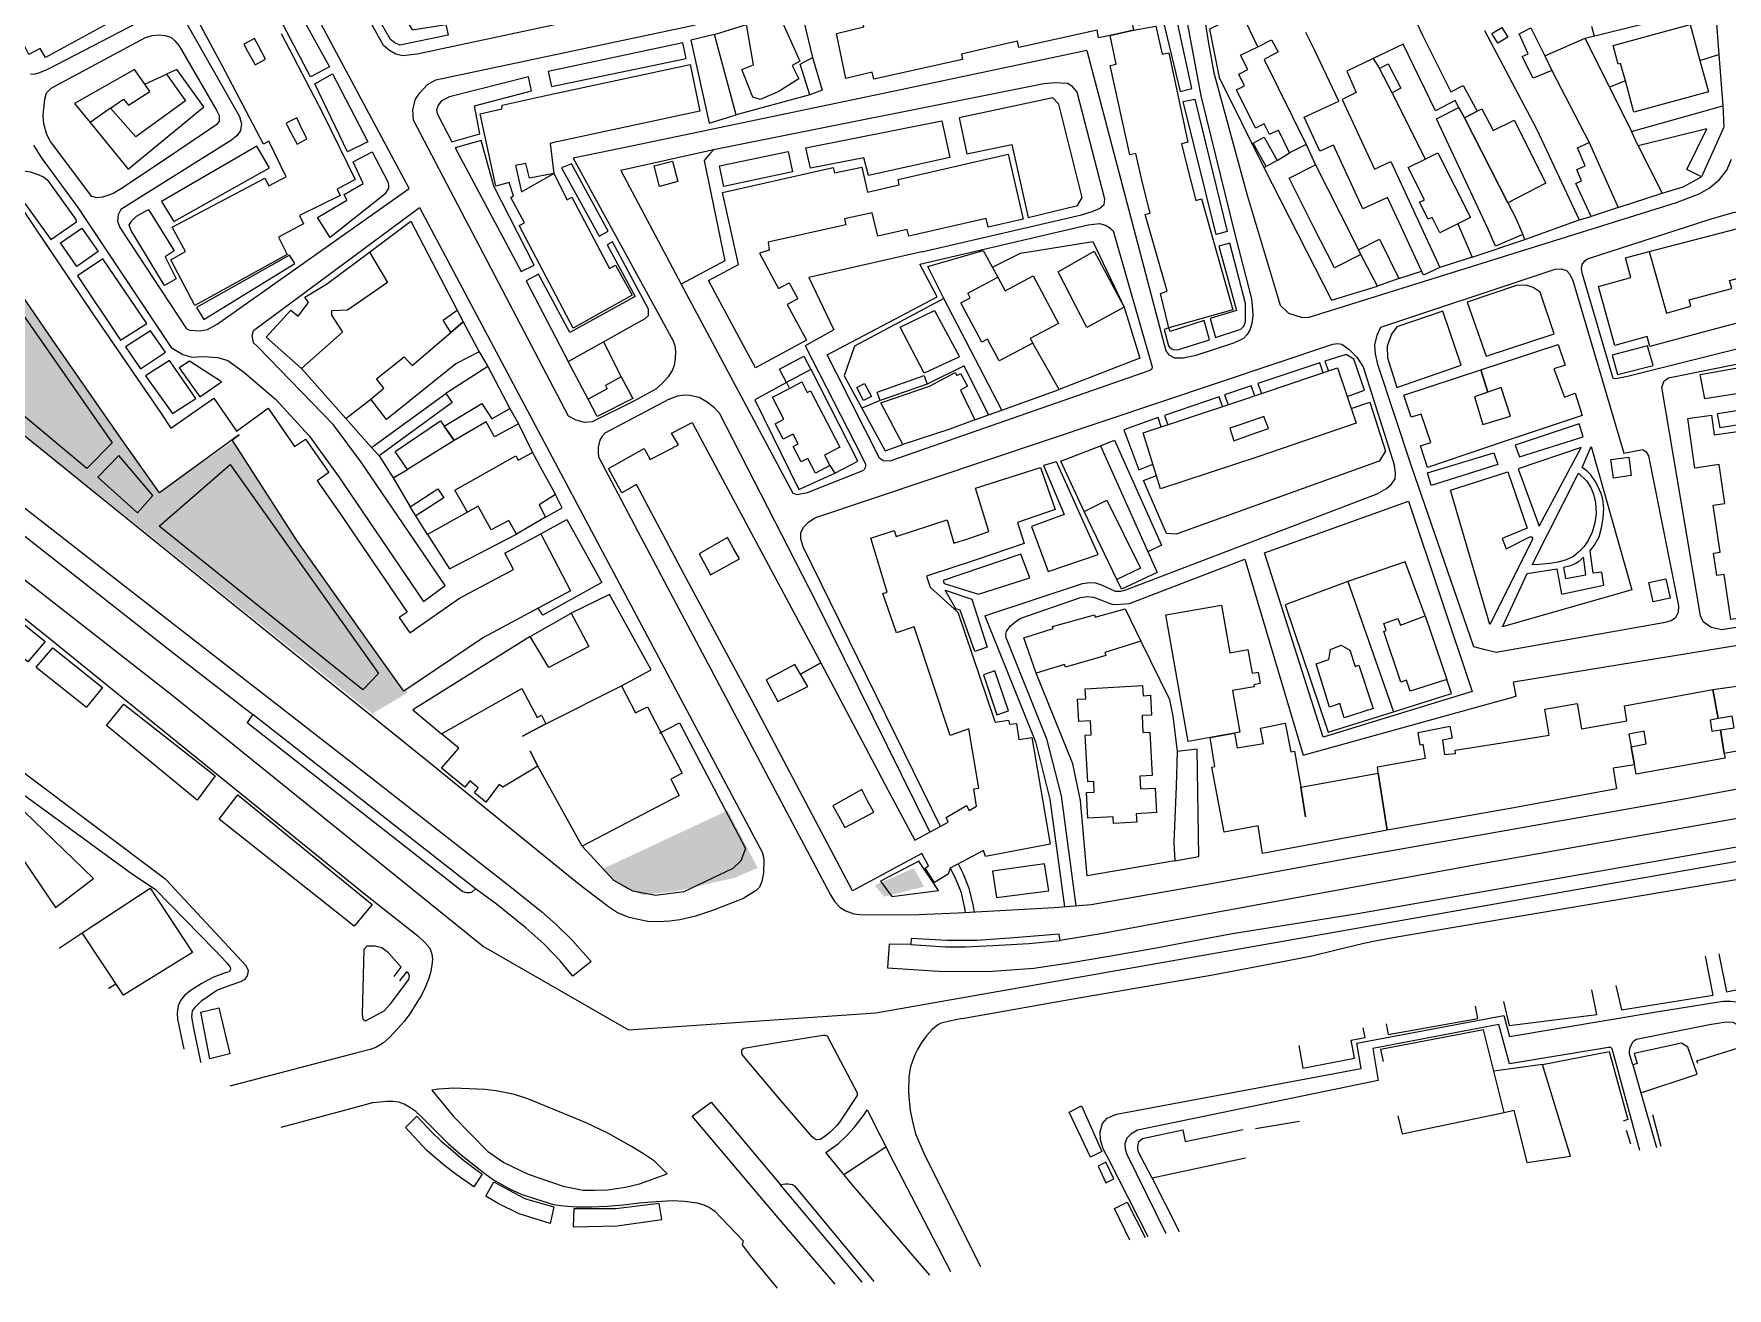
# Model space of a CAD drawing. Header units: metres. Extents: x -1319 to 2200, y -1209 to 1268.
# Drawn here: x -640.7 to -229.9, y -1209.4 to -905.1 of the extents above; entities that cross this region are included whole.
import ezdxf

# ---------------------------------------------------------------- set-up
doc = ezdxf.new("R2010")
doc.units = ezdxf.units.M
for name, color, linetype, lineweight, true_color in [('CLADIRI_CONTUR', 7, 'Continuous', 25, 0x4b5962), ('LIMITA_STUDIU', 7, 'Continuous', 25, 0x354c40), ('PARCELE_CONTUR', 7, 'Continuous', 13, 0xb58c63), ('PAVAJ', 7, 'Continuous', 25, 0xd1d6d2), ('STRAZI', 7, 'Continuous', 25, 0xc4cccb), ('VERDE_PLIN', 7, 'Continuous', 25, 0x286847)]:
    doc.layers.add(name, color=color, linetype=linetype, lineweight=lineweight, true_color=true_color)

msp = doc.modelspace()

# ---------------------------------------------------------------- hatches: boundary and pattern name
at = {"layer": 'VERDE_PLIN'}
h = msp.add_hatch(color=256, dxfattribs=at)
h.dxf.hatch_style = 1
h.paths.add_polyline_path([(-779.58, -868.9), (-773.22, -877.67), (-785.57, -888.39), (-558.56, -1070.05), (-549.98, -1064.99), (-550.45, -1064.3), (-550.92, -1064.61), (-559.8, -1052.11), (-576.76, -1028.31), (-592.36, -1003.94), (-605.18, -1012.85), (-610.18, -1016.5), (-619.44, -1003.46), (-636.17, -979.37), (-651.96, -956.35), (-669.48, -968.41), (-674.33, -961.39), (-678.71, -955.22), (-695.51, -931.2), (-711.5, -908.04), (-728.28, -920.05), (-728.94, -919.11), (-729.43, -919.47), (-738.29, -906.7), (-754.93, -883.02), (-768.5, -863.09), (-772.2, -857.85), (-787.06, -868.26), (-783.98, -872.15), (-779.58, -868.9)])
h = msp.add_hatch(color=256, dxfattribs=at)
h.dxf.hatch_style = 1
h.paths.add_polyline_path([(-484.88, -1113.1), (-470.81, -1109.9), (-465.08, -1107.49), (-472.34, -1093.56), (-502.46, -1107.59), (-500.07, -1110.55), (-497.25, -1112.41), (-492.98, -1114.06), (-484.88, -1113.1)])
h = msp.add_hatch(color=256, dxfattribs=at)
h.dxf.hatch_style = 1
h.paths.add_polyline_path([(-427.23, -1107.51), (-436.72, -1111.72), (-434.4, -1114.46), (-424.72, -1112.02), (-427.23, -1107.51)])

# ---------------------------------------------------------------- linework, layer by layer
at = {"layer": 'CLADIRI_CONTUR'}
for points in [[(-637.87, -910.91), (-639.14, -908.67), (-641.95, -910.13), (-647.21, -899.65), (-641.19, -896.47), (-643.43, -892.07), (-620.73, -880.08), (-619.23, -882.64), (-614.9, -890.73), (-618.5, -892.85), (-615.64, -898.74), (-637.87, -910.91)], [(-436.93, -916.14), (-437.3, -914.45), (-443.73, -915.97), (-445.99, -905.05), (-439.35, -903.47), (-439.69, -902.02), (-418.7, -897.51), (-418.26, -899.16), (-411.51, -897.49), (-404.33, -895.91), (-404.67, -894.39), (-377.35, -888.26), (-373.91, -904.29), (-379.54, -905.52), (-382.4, -906.15), (-382.72, -904.28), (-401.75, -908.47), (-402.05, -906.96), (-408.73, -908.46), (-408.73, -908.46), (-415.63, -910.07), (-415.4, -911.39), (-436.93, -916.14)], [(-466.27, -920.53), (-468.93, -913.83), (-466.07, -912.68), (-467.83, -902.91), (-459.77, -900.76), (-454.85, -911.81), (-456.7, -912.82), (-455.12, -916.05), (-460.14, -919.22), (-464.52, -921.11), (-466.27, -920.53)], [(-367.36, -968.11), (-365.71, -967.6), (-371.11, -948.96), (-369.88, -948.64), (-371.82, -940.93), (-373.37, -934.19), (-374.82, -934.5), (-379.59, -912.8), (-378.14, -912.48), (-379.54, -905.52), (-373.91, -904.29), (-368.47, -903.25), (-366.97, -910.11), (-365.32, -909.79), (-360.77, -931.4), (-362.25, -931.8), (-360.77, -938.07), (-358.79, -945.58), (-357.39, -945.17), (-349.84, -972.09), (-365.34, -976.47), (-367.36, -968.11)], [(-283.1, -905.97), (-285.53, -907.44), (-286.97, -905.08), (-284.53, -903.6), (-283.1, -905.97)], [(-278.16, -909.96), (-280.34, -905.17), (-277.55, -903.7), (-274.1, -910.47), (-272.39, -914.03), (-276.96, -915.93), (-279.59, -910.67), (-278.16, -909.96)], [(-236.51, -911.61), (-234.43, -919.23), (-252.51, -924.17), (-254.59, -916.54), (-255.75, -912.3), (-256.37, -912.5), (-257.54, -907.95), (-238.9, -902.86), (-236.51, -911.61)], [(-586.2, -908.09), (-587.16, -906.25), (-589.72, -907.67), (-588.84, -909.37), (-587.04, -912.7), (-584.53, -911.27), (-586.2, -908.09)], [(-347.93, -910.34), (-343.78, -908.29), (-340.42, -906.56), (-338.78, -909.48), (-342.24, -911.36), (-332.05, -931.99), (-336.06, -933.97), (-338.74, -928.54), (-340.89, -929.6), (-342.19, -926.97), (-344.33, -928.02), (-348.92, -918.74), (-346.95, -917.77), (-348.37, -914.89), (-346.21, -913.82), (-347.93, -910.34)], [(-452.42, -919.94), (-454.75, -912.5), (-451.82, -910.88), (-449.47, -918.78), (-452.42, -919.94)], [(-617.7, -922.44), (-612.57, -919.1), (-613.78, -917.32), (-608.51, -914.89), (-603.87, -921.41), (-615.93, -930.13), (-622.08, -923.21), (-618.92, -920.99), (-617.7, -922.44)], [(-495.55, -968.54), (-509.87, -976.55), (-522.98, -951.62), (-521.7, -950.98), (-524.95, -944.83), (-524.31, -944.42), (-525.42, -941.18), (-528.59, -942.06), (-532.39, -924.57), (-527.17, -923.32), (-527.07, -922.41), (-516.86, -920.16), (-481.46, -912.55), (-479.14, -923.87), (-514.54, -931.54), (-515.41, -931.78), (-514.57, -938.99), (-511.35, -945.42), (-510.19, -944.78), (-501.08, -962.03), (-499.56, -961.29), (-495.55, -968.54)], [(-309.05, -918.32), (-311.18, -919.43), (-314.25, -913.52), (-312.12, -912.41), (-309.05, -918.32)], [(-294.97, -923.04), (-293.63, -925.53), (-283.09, -946.11), (-281.31, -949.51), (-279.46, -953.85), (-286.09, -956.68), (-287.95, -952.34), (-300.42, -925.77), (-294.97, -923.04)], [(-273.92, -941.39), (-283.09, -946.11), (-293.63, -925.53), (-290.56, -923.93), (-289.4, -923.31), (-286.65, -928.63), (-281.56, -926.06), (-273.92, -941.39)], [(-239.67, -938.06), (-234.81, -928.21), (-251.47, -932.33), (-253.1, -928.85), (-230.93, -922.63), (-230.73, -927.76), (-236.15, -939.84), (-239.67, -938.06)], [(-576.85, -931.87), (-574.49, -930.64), (-576.08, -927.29), (-576.93, -925.54), (-579.5, -926.83), (-578.64, -928.52), (-576.85, -931.87)], [(-342.2, -930.19), (-339.08, -935.9), (-341.73, -937.35), (-344.85, -931.64), (-342.2, -930.19)], [(-266.58, -941.46), (-265.21, -940.81), (-266.38, -938.02), (-264.32, -937.16), (-266.22, -932.76), (-263.35, -931.51), (-256.31, -947.24), (-262.9, -949.42), (-266.58, -941.46)], [(-520.42, -940.13), (-521.38, -936.56), (-523.84, -937.12), (-522.39, -943.44), (-522.39, -943.44), (-514.57, -938.99), (-520.42, -940.13)], [(-484.46, -940.96), (-488.88, -942.14), (-490.21, -937.18), (-485.79, -936), (-484.46, -940.96)], [(-430.73, -941.75), (-431.02, -940.49), (-404.31, -934.35), (-400.69, -950.08), (-409.16, -952.03), (-409.64, -949.95), (-428.4, -954.26), (-428.79, -952.58), (-435.98, -954.23), (-437.28, -948.54), (-444.04, -950), (-443.72, -951.49), (-462.56, -955.66), (-462.32, -957.6), (-464.67, -958.35), (-460.06, -966.91), (-457.45, -965.51), (-455.34, -969.43), (-457.9, -970.81), (-453.23, -979.48), (-465.62, -986.15), (-477, -964.98), (-469.76, -961.1), (-473.61, -943.65), (-446.79, -937.58), (-446.47, -938.87), (-439.83, -937.5), (-438.44, -943.53), (-430.73, -941.75)], [(-303.31, -945.39), (-307.25, -937.57), (-303.19, -935.53), (-300.1, -933.97), (-292.18, -949.7), (-295.26, -951.26), (-299.57, -953.43), (-301.48, -949.66), (-302.43, -950.14), (-304.52, -946), (-303.31, -945.39)], [(-330.23, -951.94), (-336.17, -940.13), (-329.73, -936.88), (-323.78, -948.69), (-319.35, -957.53), (-318.75, -958.69), (-325.19, -961.94), (-330.23, -951.94)], [(-314.24, -954.94), (-309.54, -964.53), (-314.7, -966.33), (-318.75, -958.69), (-319.35, -957.53), (-314.24, -954.94)], [(-574.08, -970.34), (-574.92, -969.03), (-569.73, -965.83), (-559.3, -958.13), (-554.87, -965.46), (-564.61, -972.2), (-568.5, -972.3), (-568.52, -973.37), (-565.79, -977.52), (-575.76, -986.34), (-584.35, -978.76), (-578.35, -972.16), (-576.57, -973.64), (-574.08, -970.34)], [(-383.45, -957.89), (-376.19, -971.45), (-385.22, -976.37), (-392.23, -962.86), (-383.45, -957.89)], [(-224.18, -963.58), (-221.5, -973.72), (-236.94, -977.8), (-248.61, -980.96), (-249.27, -978.55), (-257.17, -980.74), (-261.13, -966.42), (-253.24, -964.23), (-254.54, -959.51), (-248.79, -957.92), (-244.64, -972.91), (-238.68, -971.23), (-239.09, -969.66), (-228.77, -966.93), (-229.29, -964.94), (-224.18, -963.58)], [(-398.22, -963.88), (-392.11, -975.37), (-398.95, -979.01), (-398.36, -980.14), (-406.5, -984.46), (-409.3, -979.2), (-410.68, -979.93), (-415.77, -970.36), (-413.52, -969.17), (-414.13, -968.03), (-406.86, -964.16), (-405.06, -967.52), (-398.22, -963.88)], [(-536.51, -975.01), (-539.53, -977.63), (-541.42, -974.64), (-538.01, -972.19), (-536.51, -975.01)], [(-424.68, -987.47), (-430.49, -976.29), (-422.22, -972.22), (-416.15, -983.53), (-424.68, -987.47)], [(-532.68, -982.31), (-538.33, -985.21), (-555.15, -998.72), (-558.91, -993.75), (-555.75, -991.12), (-557.54, -988.82), (-550.85, -983.46), (-548.88, -985.6), (-539.53, -977.63), (-536.51, -975.01), (-532.68, -982.31)], [(-501.62, -991.29), (-506.23, -993.77), (-511.11, -984.61), (-502.49, -979.89), (-498.18, -988.38), (-502.05, -990.47), (-501.62, -991.29)], [(-308.3, -992.83), (-289.67, -986.67), (-270.88, -980.5), (-269.16, -985.48), (-271.92, -986.42), (-269.39, -993.26), (-266.76, -992.32), (-265.08, -997.71), (-283.78, -1003.99), (-302.61, -1010.32), (-304.26, -1005.06), (-301.82, -1004.24), (-304.11, -997.38), (-306.56, -998.16), (-308.3, -992.83)], [(-452.17, -986.53), (-458.12, -989.7), (-459.83, -986.49), (-453.88, -983.32), (-452.17, -986.53)], [(-458.72, -998.63), (-461.5, -993.31), (-457.36, -991.14), (-454.39, -989.59), (-453.06, -992.15), (-452.31, -991.76), (-445.19, -1005.4), (-448.9, -1007.34), (-447.57, -1009.87), (-451.04, -1011.69), (-452.9, -1008.14), (-454.55, -1009), (-456.5, -1005.27), (-455.23, -1004.61), (-456.47, -1002.23), (-458.89, -1003.49), (-460.85, -999.74), (-458.72, -998.63)], [(-437.5, -993.1), (-439.4, -994.09), (-441.06, -990.94), (-439.16, -989.94), (-437.5, -993.1)], [(-436.13, -992.04), (-424.73, -988.03), (-424.01, -990.09), (-435.41, -994.09), (-436.13, -992.04)], [(-415.85, -987.53), (-414.15, -990.61), (-415.85, -991.61), (-412.37, -998.78), (-418.44, -1001.04), (-418.44, -1001.04), (-429.89, -1004.8), (-435.21, -994.64), (-423.41, -990.65), (-417.19, -987.29), (-416.78, -988), (-415.85, -987.53)], [(-324.42, -986.2), (-319.91, -999.61), (-343.74, -1007.74), (-367.37, -1015.53), (-371.59, -1001.95), (-348.34, -994.27), (-324.42, -986.2)], [(-287.99, -992.09), (-291.22, -993.2), (-289.13, -999.94), (-285.66, -998.86), (-282.43, -997.85), (-284.75, -990.96), (-287.99, -992.09), (-289.67, -986.67), (-287.99, -992.09)], [(-556.96, -1007.5), (-558.76, -1005.46), (-540.74, -992.42), (-539.2, -994.59), (-556.96, -1007.5)], [(-531.99, -994.81), (-529.62, -998.54), (-525.19, -996), (-523.1, -999.77), (-528.93, -1002.93), (-530.93, -999.26), (-538.73, -1003.79), (-541.12, -1000.34), (-531.99, -994.81)], [(-342.26, -998.01), (-346.42, -999.42), (-350.56, -1000.81), (-349.55, -1003.87), (-345.58, -1002.39), (-341.2, -1000.92), (-342.26, -998.01)], [(-230.47, -1019.1), (-231.85, -1009.63), (-237.71, -1010.48), (-239.46, -998.45), (-233.71, -997.62), (-233.01, -1002.4), (-221.81, -1000.78), (-219.39, -1017.49), (-221.57, -1017.81), (-217.55, -1045.55), (-229.02, -1047.21), (-230.6, -1036.29), (-232.39, -1036.55), (-233.18, -1031.12), (-231.6, -1030.89), (-233.25, -1019.5), (-230.47, -1019.1)], [(-553.02, -1006.45), (-542.03, -999.06), (-541.12, -1000.34), (-538.73, -1003.79), (-550.07, -1010.8), (-553.02, -1006.45)], [(-413.85, -1073.76), (-418.4, -1075.33), (-427.14, -1048.98), (-427.14, -1048.98), (-427.14, -1048.98), (-431.45, -1050.43), (-434.69, -1040.93), (-433.64, -1040.59), (-437.68, -1027.45), (-431.99, -1025.6), (-431.52, -1027.05), (-419.12, -1023.04), (-417.47, -1028.67), (-413.87, -1027.59), (-409.01, -1025.9), (-412.21, -1015.33), (-396.48, -1010.31), (-392.94, -1020.55), (-402.04, -1023.71), (-400.42, -1028.8), (-412.05, -1032.78), (-424.11, -1036.72), (-423.26, -1039.35), (-416.54, -1045.44), (-407.7, -1071.47), (-407.5, -1072.14), (-404.23, -1071.6), (-403.96, -1072.61), (-402.34, -1072.45), (-401.74, -1076.32), (-398.6, -1075.85), (-394.16, -1101.72), (-409.84, -1104.7), (-410.3, -1103.26), (-418.39, -1107.54), (-418.89, -1108.99), (-422.23, -1110.98), (-424.45, -1107.54), (-423.66, -1107), (-425.23, -1103.94), (-442.07, -1113.07), (-450.36, -1097.4), (-466.46, -1066.96), (-466.46, -1066.96), (-482.92, -1036.32), (-494.48, -1014.49), (-498.08, -1016.45), (-501.28, -1010.58), (-492.66, -1005.7), (-491.17, -1008.43), (-484.34, -1004.86), (-485.99, -1001.99), (-480.97, -999.43), (-466.08, -1027.23), (-449.75, -1057.75), (-433.55, -1088.54), (-426.95, -1100.75), (-418.84, -1096.37), (-419.4, -1095.28), (-414.45, -1092.37), (-413.77, -1093.54), (-412.02, -1092.52), (-412.63, -1088.27), (-411.42, -1088.11), (-413.85, -1073.76)], [(-517.44, -1010.88), (-514.13, -1016.93), (-518.11, -1019.41), (-516.53, -1022.36), (-523.6, -1026.48), (-525.48, -1023.21), (-529.74, -1025.47), (-532.94, -1019.74), (-535.46, -1021.16), (-538.53, -1015.8), (-523.77, -1007.48), (-523.23, -1008.59), (-519.76, -1006.74), (-517.44, -1010.88)], [(-253.15, -1012.3), (-257.47, -1012.89), (-258.08, -1008.41), (-253.76, -1007.82), (-253.15, -1012.3)], [(-541.26, -1017.72), (-548, -1022.03), (-549.4, -1019.85), (-542.66, -1015.53), (-541.26, -1017.72)], [(-372.23, -1034.76), (-377.95, -1037.49), (-385.87, -1021.02), (-380.41, -1018.29), (-372.23, -1034.76)], [(-476.54, -1036.36), (-469.49, -1032.52), (-470.93, -1029.96), (-472.39, -1027.34), (-479.28, -1031.25), (-478, -1033.61), (-476.54, -1036.36)], [(-248.86, -1038.27), (-244.74, -1037.34), (-243.69, -1042.02), (-247.81, -1042.95), (-248.86, -1038.27)], [(-506.09, -1053.78), (-515.73, -1058.85), (-520.29, -1051.37), (-510.32, -1045.68), (-506.09, -1053.78)], [(-393.54, -1048.89), (-383.38, -1046.06), (-383.23, -1046.64), (-375.97, -1044.65), (-372.13, -1052.48), (-380.85, -1055.24), (-380.65, -1055.95), (-390.45, -1058.78), (-390.63, -1058.16), (-397.5, -1060.2), (-400.56, -1051.66), (-393.37, -1049.43), (-393.54, -1048.89)], [(-360.64, -1076.77), (-366.09, -1046.1), (-352.6, -1043.7), (-350.54, -1055.28), (-346.14, -1054.49), (-345.11, -1060.27), (-343.66, -1060.02), (-343.17, -1062.77), (-344.7, -1063.04), (-344.61, -1063.52), (-349.9, -1064.47), (-348.1, -1074.53), (-349.38, -1074.78), (-355.31, -1075.82), (-360.64, -1076.77)], [(-313.21, -1048.22), (-309.76, -1046.96), (-309.15, -1048.62), (-303.17, -1046.32), (-297.88, -1061.8), (-306.77, -1064.63), (-307.71, -1061.94), (-309.06, -1062.44), (-313.21, -1050.15), (-312.6, -1049.9), (-313.21, -1048.22)], [(-320.12, -1058.59), (-319.24, -1058.28), (-315.81, -1068.78), (-322.78, -1071.07), (-323.89, -1067.63), (-326.39, -1068.48), (-329.6, -1057.95), (-326.54, -1056.94), (-326.12, -1054.49), (-323.52, -1053.43), (-321.4, -1054.65), (-320.12, -1058.59)], [(-454.74, -1060.49), (-456.05, -1058.12), (-463.06, -1061.86), (-461.75, -1064.29), (-460.23, -1067.11), (-452.95, -1063.48), (-454.74, -1060.49), (-449.75, -1057.75), (-454.74, -1060.49)], [(-491.83, -1068.39), (-483.42, -1084.46), (-486.17, -1085.93), (-484.1, -1089.95), (-507.71, -1102.22), (-518.44, -1082.77), (-520.26, -1079.17), (-518.44, -1082.77), (-526.93, -1087.91), (-527.81, -1087.27), (-531.01, -1091.53), (-533.77, -1089.24), (-532.94, -1088.07), (-534.9, -1086.37), (-536.11, -1087.85), (-541.8, -1083.26), (-537.62, -1078.46), (-541.82, -1074.99), (-522.35, -1063.94), (-518.61, -1070.98), (-517.57, -1070.44), (-516.45, -1072.53), (-498.16, -1063.27), (-494.74, -1069.82), (-491.83, -1068.39)], [(-378.74, -1096.68), (-378.83, -1095.09), (-385, -1095.43), (-385.34, -1089.2), (-383.42, -1089.09), (-383.55, -1086.54), (-385.01, -1086.62), (-385.63, -1075.3), (-384.17, -1075.22), (-384.36, -1071.83), (-387.19, -1071.98), (-387.49, -1066.57), (-385.5, -1066.46), (-385.63, -1064.01), (-371.75, -1063.25), (-371.61, -1065.7), (-369.78, -1065.6), (-369.51, -1070.39), (-371.85, -1070.51), (-371.62, -1074.64), (-369.97, -1074.55), (-369.39, -1085.08), (-372.38, -1085.25), (-372.21, -1088.3), (-368.67, -1088.1), (-368.35, -1094.06), (-373.25, -1094.33), (-373.14, -1096.37), (-378.74, -1096.68)], [(-228.7, -1070.65), (-232.06, -1071.27), (-233.34, -1064.16), (-226.4, -1063.2), (-226.5, -1062.29), (-214.38, -1060.39), (-212.49, -1070.86), (-213.97, -1071.08), (-213.1, -1076.47), (-230.59, -1079.7), (-231.52, -1074.02), (-228.2, -1073.48), (-228.7, -1070.65)], [(-230.41, -1080.84), (-251.98, -1084.75), (-252.41, -1082.46), (-253.21, -1078.13), (-252.41, -1082.46), (-257.57, -1083.26), (-256.74, -1088.32), (-281.61, -1092.91), (-281.61, -1092.91), (-312.4, -1098.3), (-314.53, -1084.52), (-314.75, -1082.96), (-303.04, -1080.88), (-303.66, -1077.55), (-304.37, -1077.71), (-304.89, -1074.65), (-297.17, -1073.06), (-296.6, -1076.03), (-298.98, -1076.48), (-298.46, -1079.97), (-295.79, -1079.73), (-295.84, -1078.88), (-284.54, -1077.11), (-273.07, -1075.28), (-274.15, -1068.96), (-266.3, -1067.56), (-265.24, -1073.72), (-254.22, -1071.79), (-254.81, -1068.14), (-233.34, -1064.16), (-232.06, -1071.27), (-234.05, -1071.66), (-233.61, -1074.34), (-231.52, -1074.02), (-230.59, -1079.7), (-230.41, -1080.84)], [(-522.11, -1075.52), (-522.11, -1075.52), (-516.45, -1072.53), (-522.11, -1075.52)], [(-349.38, -1074.78), (-348.73, -1078.33), (-342.39, -1077.29), (-343.1, -1073.55), (-337.13, -1072.4), (-335.75, -1079.31), (-334.88, -1079.14), (-333.36, -1087.92), (-332.15, -1095.11), (-332.15, -1095.11), (-333.36, -1087.92), (-314.53, -1084.52), (-312.4, -1098.3), (-342.59, -1103.96), (-343.64, -1097.29), (-351.89, -1098.82), (-354.88, -1083.01), (-354.18, -1082.91), (-355.31, -1075.82), (-349.38, -1074.78)], [(-249.51, -1077.34), (-250, -1074.34), (-253.71, -1075.06), (-253.21, -1078.13), (-249.51, -1077.34)], [(-438.43, -1091.2), (-439.85, -1088.47), (-446.82, -1092.38), (-445.47, -1094.81), (-443.92, -1097.7), (-436.95, -1093.93), (-438.43, -1091.2)]]:
    msp.add_lwpolyline(points, close=True, dxfattribs=at)
for points in [[(-580.71, -905.02), (-570.62, -924.46), (-570.62, -924.46), (-562.78, -940.51), (-567.11, -942.82), (-566.37, -944.36), (-576.28, -949.24), (-575.25, -951.24), (-581.38, -954.45), (-579.23, -958.66), (-601.66, -971.05), (-607.47, -959.98), (-603.94, -957.97), (-607.15, -952.07), (-584.68, -940.19), (-583.67, -942.01), (-580.74, -940.5), (-579.49, -939.86), (-583.66, -931.2), (-584.95, -931.89), (-594.99, -912.81), (-605.71, -892.94)], [(-307.19, -898.25), (-303.81, -905.47), (-303.81, -905.47), (-296.96, -919.19), (-296.96, -919.19), (-293.96, -917.7), (-290.56, -923.93), (-293.63, -925.53), (-294.97, -923.04), (-295.87, -921.35), (-300.64, -923.79), (-308.48, -907.67), (-315.78, -911.09), (-322.14, -914.17), (-319.87, -919.38), (-323.32, -921.11), (-315.48, -938.01), (-311.45, -936.14), (-305.47, -949.05), (-299.56, -961.79), (-303.6, -963.66), (-309.5, -950.92), (-312.33, -944.81), (-318.26, -947.56), (-325.42, -932.11), (-328.7, -933.63), (-332.53, -925.37), (-324.14, -921.5), (-330.1, -908.9), (-332.14, -904.84)], [(-643.41, -947.8), (-626.21, -973.28), (-626.21, -973.28), (-610.01, -996.96), (-610.01, -996.96), (-607.45, -1000.77), (-597.06, -993.54), (-591.5, -1001.51), (-583.87, -995.97), (-577.5, -1005.27), (-574.77, -1003.45), (-569.11, -1011.53), (-571.94, -1013.57), (-566.5, -1021.39), (-566.5, -1021.39), (-566.5, -1021.39), (-550.13, -1045.44), (-552.05, -1046.75), (-549.47, -1050.44), (-537.41, -1042.04), (-524.34, -1035.1), (-526.46, -1031.09), (-517.73, -1026.44), (-510.52, -1040.25), (-531.61, -1051.61), (-550.92, -1064.61), (-559.8, -1052.11), (-576.76, -1028.31), (-592.56, -1003.63), (-590.87, -1002.39), (-592.56, -1003.63), (-610.18, -1016.5), (-619.44, -1003.46), (-636.17, -979.37), (-652.47, -955.6)]]:
    msp.add_lwpolyline(points, dxfattribs=at)
at = {"layer": 'LIMITA_STUDIU'}
msp.add_lwpolyline([(-1151.04, -101.24), (-1199.93, -172.65), (-1248.44, -234.36), (-1254.36, -243.67), (-1210.28, -289.6), (-1183.63, -319.61), (-1140.69, -378.86), (-1120.25, -419.47), (-1109.9, -447.42), (-1094.89, -491.66), (-1062.55, -576.26), (-1039.27, -620.12), (-1000.46, -686.87), (-976.01, -726.46), (-940.69, -775.74), (-900.33, -827.74), (-859.19, -867.84), (-795.54, -918.3), (-607.19, -1065.51), (-531.65, -1126.57), (-496.46, -1146.75), (-436.44, -1142.61), (-129.2, -1088.54), (88.91, -1050.12)], dxfattribs=at)
at = {"layer": 'PARCELE_CONTUR'}
for points in [[(-258.44, -918.08), (-264.34, -906.22), (-232.77, -898.41), (-231.92, -910.19)], [(-452.42, -919.94), (-470.29, -924.79), (-475.54, -905.33), (-467.83, -902.91)], [(-459.77, -900.76), (-454.44, -899.83), (-451.82, -910.88)], [(-350.66, -901.68), (-355.5, -903.98), (-353.15, -915.73), (-342.27, -937.55), (-341.73, -937.35)], [(-343.78, -908.29), (-347.55, -900.35)], [(-262.78, -903.26), (-262.12, -905.67)], [(-288.75, -904.31), (-276.18, -928.19), (-265.76, -950.29), (-262.9, -949.42)], [(-274.1, -910.47), (-264.34, -906.22)], [(-315.78, -911.09), (-314.25, -913.52)], [(-236.51, -911.61), (-231.92, -910.19), (-230.93, -922.63)], [(-622.08, -923.21), (-627.02, -926.66), (-617.79, -937.94), (-599.47, -922.85), (-605.99, -913.77), (-608.51, -914.89)], [(-272.39, -914.03), (-263.35, -931.51)], [(-311.18, -919.43), (-303.19, -935.53)], [(-254.59, -916.54), (-258.44, -918.08), (-253.1, -928.85)], [(-332.05, -931.99), (-329.73, -936.88)], [(-251.47, -932.33), (-245.62, -943.82)], [(-339.08, -935.9), (-336.06, -933.97)], [(-342.27, -937.55), (-325.9, -969.73), (-314.7, -966.33)], [(-256.31, -947.24), (-245.62, -943.82), (-240.53, -942.26), (-236.15, -939.84)], [(-559.3, -958.13), (-549.22, -950.58), (-538.01, -972.19)], [(-295.26, -951.26), (-291.76, -959.29), (-299.56, -961.79)], [(-278.97, -955.07), (-265.76, -950.29)], [(-408.16, -961.77), (-401.3, -958.35), (-383.77, -955.52), (-376.19, -971.45), (-372.34, -983.85), (-391.92, -991.38), (-398.36, -980.14)], [(-291.76, -959.29), (-278.97, -955.07), (-279.46, -953.85)], [(-419.91, -969.36), (-423.8, -961.61), (-410.36, -957.73), (-406.86, -964.16)], [(-309.54, -964.53), (-304.05, -962.68)], [(-409.08, -997.6), (-405.84, -996.46), (-419.91, -969.36), (-441.61, -980.9), (-444.09, -988.07), (-439.8, -995.97)], [(-532.68, -982.31), (-530.54, -985.85), (-540.74, -992.42)], [(-530.54, -985.85), (-525.19, -996)], [(-412.37, -998.78), (-409.08, -997.6), (-415, -985.64), (-424.01, -990.09)], [(-575.76, -986.34), (-565.04, -998.45)], [(-498.18, -988.38), (-495.38, -993.58), (-504.07, -998.01), (-506.23, -993.77)], [(-458.12, -989.7), (-465.8, -993.91), (-455.07, -1015.71), (-446.38, -1011.71)], [(-458.12, -989.7), (-457.36, -991.14)], [(-447.57, -1009.87), (-446.38, -1011.71), (-440.82, -1008.82), (-452.15, -986.56)], [(-558.76, -1005.46), (-565.04, -998.45), (-558.91, -993.75)], [(-435.41, -994.09), (-439.8, -995.97), (-434.16, -1006.29), (-429.89, -1004.8)], [(-405.84, -996.46), (-391.92, -991.38)], [(-523.1, -999.77), (-519.76, -1006.74)], [(-385.87, -1021.02), (-391.56, -1008.78), (-381.96, -1005.12), (-368.19, -1035.81), (-376.8, -1039.84), (-377.95, -1037.49)], [(-556.96, -1007.5), (-553.52, -1012.88), (-550.07, -1010.8)], [(-553.52, -1012.88), (-549.4, -1019.85)], [(-516.53, -1022.36), (-512.51, -1020.09), (-514.13, -1016.93)], [(-535.46, -1021.16), (-545.23, -1026.58), (-548, -1022.03)], [(-545.23, -1026.58), (-539.82, -1034.93), (-523.6, -1026.48)], [(-303.17, -1046.32), (-308.03, -1033.25), (-321.88, -1038.01), (-310.81, -1069.59), (-296.77, -1065.15), (-297.88, -1061.8)], [(-321.88, -1038.01), (-337.13, -1043.65), (-326.69, -1074.57), (-310.81, -1069.59)], [(-498.16, -1063.27), (-490.92, -1059.4), (-501.03, -1041.16), (-510.32, -1045.68)], [(-520.29, -1051.37), (-548.72, -1069.15), (-541.82, -1074.99)], [(-372.13, -1052.48), (-365.16, -1066.66), (-364.39, -1070.63), (-363.36, -1079.2), (-363.54, -1087.68), (-364.12, -1101.34), (-363.9, -1105.72), (-385.14, -1109.42), (-386.81, -1091.11), (-388.66, -1082.22), (-397.5, -1060.2)], [(-488.94, -1074.75), (-484.03, -1072.3), (-468.06, -1102.77), (-469.16, -1105.77), (-471.14, -1107.61), (-483, -1113.25), (-489.89, -1114.2), (-495.38, -1113.1), (-500, -1110.54), (-507.71, -1102.22)], [(-628.95, -1123.26), (-612.48, -1112.41), (-602.24, -1127.96), (-618.97, -1138.36), (-628.95, -1123.26)], [(-634.55, -1126.98), (-628.95, -1123.26)], [(-622.56, -1136.67), (-620.79, -1135.59)], [(-309.76, -1167.62), (-308.72, -1171.95), (-284.01, -1166.81), (-289.01, -1146.74), (-314, -1151.52), (-313.38, -1154.41)], [(-267.89, -1177.44), (-274.69, -1155.19), (-258.55, -1151.99), (-253.99, -1168.54), (-255.1, -1168.88)], [(-236.99, -1154.94), (-237.25, -1154.28), (-225.81, -1150.74), (-218.58, -1170.27)], [(-284.01, -1166.81), (-281.66, -1166.24), (-278.45, -1178.9)], [(-344.33, -1170.66), (-333.61, -1168.91)], [(-245.86, -1175.07), (-247.95, -1167.39)], [(-254.4, -1171.1), (-253.36, -1174.4)], [(-346.73, -1177.85), (-369.38, -1182.73), (-362.87, -1195.66)], [(-278.45, -1178.9), (-267.89, -1177.44)]]:
    msp.add_lwpolyline(points, dxfattribs=at)
at = {"layer": 'PAVAJ'}
for points in [[(-391.67, -890.21), (-376.25, -887.13), (-372.73, -902.96), (-366.8, -901.64), (-362.6, -919.17), (-359.76, -918.43), (-367.13, -884.52), (-367.93, -883.12), (-369.18, -882.17), (-370.79, -881.66), (-372.55, -881.44), (-392.73, -885.8), (-391.67, -890.21)], [(-540.71, -902.85), (-540.19, -905.49), (-551.88, -907.87), (-553.12, -907.35), (-554.15, -906.55), (-560.01, -896.29), (-555.03, -893.58), (-548.95, -904.2), (-540.71, -902.85)], [(-581.76, -900.01), (-577.51, -897.7), (-569.01, -913.12), (-573.55, -915.54), (-581.76, -900.01)], [(-515.15, -917.9), (-482.41, -911.09), (-483.29, -907.35), (-515.92, -914.29), (-515.15, -917.9)], [(-475.54, -905.33), (-481.35, -906.67), (-476.84, -926.78), (-470.29, -924.79)], [(-613.78, -917.32), (-616.32, -913.8), (-630.83, -922.01), (-627.02, -926.66)], [(-572.57, -917.29), (-568.21, -914.88), (-559.67, -931.36), (-564.58, -933.78), (-572.57, -917.29)], [(-532.5, -929.4), (-533.82, -922.62), (-519.95, -919), (-520.7, -915.61), (-539.86, -920.41), (-541.77, -921.4), (-542.61, -922.46), (-542.99, -923.63), (-542.88, -924.44), (-539.33, -931.32), (-532.5, -929.4)], [(-416.18, -925.54), (-414.35, -934.25), (-403.44, -931.98), (-399.48, -949.71), (-387.54, -946.78), (-386.37, -944.87), (-392.01, -922.24), (-393.48, -920.7), (-416.18, -925.54)], [(-359.07, -920.96), (-351.23, -953.12), (-353.9, -953.85), (-361.89, -921.58), (-359.07, -920.96)], [(-453.4, -932.79), (-420.43, -926.27), (-418.46, -935.13), (-438.24, -939.53), (-439.33, -935.21), (-452.3, -937.7), (-453.4, -932.79)], [(-609.72, -945.85), (-606.72, -950.68), (-583.5, -937.64), (-586.58, -932.37), (-609.72, -945.85)], [(-519.31, -961.27), (-529.07, -942.13), (-532.21, -931.05), (-538.49, -932.82), (-522.44, -962.82), (-519.31, -961.27)], [(-563.22, -936.16), (-558.61, -933.78), (-554.84, -941.07), (-554.62, -941.91), (-554.62, -942.57), (-555.57, -944.07), (-568.83, -954.54), (-571.89, -949.69), (-564.76, -945.46), (-565.44, -944.14), (-560.77, -941.43), (-563.22, -936.16)], [(-475.78, -933.3), (-498.31, -938.32), (-483.62, -965.9)], [(-457.67, -933.65), (-456.62, -938.65), (-473.34, -942.15), (-474.39, -937.15), (-457.67, -933.65)], [(-636.61, -955.05), (-630.36, -950.77), (-630.47, -950.22), (-637.06, -940.99), (-638.38, -939.89), (-639.55, -939.31), (-641.5, -938.72), (-642.59, -938.54), (-644.21, -938.61), (-646.59, -939.12), (-647.43, -939.64), (-648.53, -940.81), (-649, -941.87), (-649.48, -943.08), (-649.52, -944.14), (-649.33, -945.09), (-649, -945.97), (-648.47, -946.73), (-646.88, -948.88), (-642.92, -946.31), (-636.61, -955.05)], [(-503.53, -954.22), (-501.36, -953.01), (-510.3, -936.67), (-512.68, -937.66), (-503.53, -954.22)], [(-612.87, -947.75), (-606.65, -957.79), (-608.85, -959.25), (-606.21, -964.6), (-608.99, -966.21), (-617.12, -952.88), (-617.56, -951.56), (-616.9, -950.53), (-615.81, -949.36), (-612.87, -947.75)], [(-634.25, -955.85), (-629.08, -952.27), (-625.09, -957.92), (-630.28, -961.59), (-634.25, -955.85)], [(-248.79, -957.92), (-227.27, -952.4), (-224.18, -963.58)], [(-502.49, -979.89), (-492.37, -974.2), (-491.62, -973.45), (-491.57, -971.93), (-500.3, -955.61), (-501.57, -956.3), (-494.84, -968.9), (-510.7, -977.62), (-518.25, -963.48)], [(-353.19, -956.64), (-348.94, -972.28), (-355.28, -974.18), (-354.03, -978.8), (-347.88, -976.82), (-347.18, -976.05), (-346.71, -974.99), (-346.78, -970.59), (-350.52, -955.9), (-353.19, -956.64)], [(-671.83, -973.88), (-653.08, -959.38), (-621.73, -1004.36), (-627.81, -1010.59), (-671.83, -973.88)], [(-619.67, -979.48), (-613.29, -975.42), (-624, -959.76), (-630.13, -963.87), (-619.67, -979.48)], [(-601.26, -971.56), (-599.43, -974.45), (-577.38, -960.83), (-578.66, -958.81), (-601.26, -971.56)], [(-518.25, -963.48), (-521.24, -965.06), (-511.11, -984.61)], [(-288.38, -983.36), (-271.82, -977.94), (-275.23, -967.81), (-276.93, -966.66), (-278.65, -966.07), (-281, -966.2), (-292.96, -970.21), (-288.38, -983.36)], [(-294.39, -985.49), (-298.86, -972.45), (-310.06, -976.18), (-311.35, -978.01), (-312.37, -980.91), (-312.33, -983.77), (-310.03, -990.94), (-294.39, -985.49)], [(-618.5, -981.09), (-614.82, -986.44), (-608.72, -982.37), (-612.37, -977.17), (-618.5, -981.09)], [(-365.34, -976.47), (-366.5, -976.87), (-365.44, -980.79), (-365.11, -981.27), (-364.38, -981.71), (-363.24, -981.78), (-355.51, -979.37), (-356.78, -974.7), (-365.03, -977.32), (-365.34, -976.47)], [(-257.81, -983.09), (-256.46, -987.81), (-247.87, -985.56), (-249.21, -980.82), (-257.81, -983.09)], [(-613.59, -988.14), (-607.07, -997.28), (-601.4, -993.62), (-607.81, -984.41), (-613.59, -988.14)], [(-605.43, -986.2), (-600.44, -993.18), (-595.21, -989.59), (-602.9, -984.57), (-605.43, -986.2)], [(-327.89, -987.37), (-328.73, -984.99), (-343.76, -989.97), (-342.89, -992.43)], [(-322.1, -993.1), (-317.87, -991.57), (-320.5, -984.09), (-322.33, -982.89), (-327.48, -984.53), (-326.63, -986.94)], [(-236.43, -987.75), (-219.14, -984.74), (-217.93, -990.94), (-235.33, -993.72), (-236.43, -987.75)], [(-352.31, -995.58), (-353.16, -993.18), (-366.38, -997.7), (-365.62, -999.98)], [(-344.5, -992.97), (-345.35, -990.52), (-351.82, -992.7), (-350.97, -995.14)], [(-321.1, -996.06), (-316.62, -994.53), (-312.77, -1006.4), (-314.28, -1008.78), (-363.54, -1026.51), (-365.92, -1026.36), (-371.49, -1013.51), (-368.37, -1012.32)], [(-232.24, -997.24), (-216.65, -994.78), (-214.93, -1005.55), (-220.09, -1006.21), (-221.19, -999.03), (-231.6, -1000.71), (-232.24, -997.24)], [(-367.18, -1000.5), (-367.94, -998.25), (-376.23, -1001.2), (-372.66, -1010.91), (-369.23, -1009.54)], [(-265.79, -999.72), (-281.29, -1004.9), (-280.28, -1007.74), (-264.84, -1002.92), (-265.79, -999.72)], [(-381.96, -1005.12), (-378.52, -1003.73), (-367.09, -1029.22), (-370.46, -1030.76)], [(-284.42, -1048.99), (-278.42, -1036.02), (-271.24, -1034.89), (-270.1, -1041.04), (-259.81, -1038.85), (-260.32, -1035.7), (-262.37, -1035.99), (-263.11, -1030.57), (-262.15, -1029.25), (-260.97, -1027.16), (-260.35, -1025), (-259.95, -1022.62), (-259.84, -1020.24), (-260.06, -1018.11), (-260.48, -1016.65), (-261.25, -1014.85), (-261.91, -1013.64), (-262.95, -1012.14), (-263.92, -1011.14), (-265.07, -1010.38), (-262.87, -1005.26)], [(-262.87, -1005.26), (-253.01, -1040.05), (-284.42, -1048.99)], [(-280.6, -1010.64), (-275.47, -1024.6), (-265.3, -1005.49), (-280.6, -1010.64)], [(-625.17, -1012.71), (-615.53, -1021.32), (-611.87, -1017.14), (-620.08, -1007.4), (-625.17, -1012.71)], [(-610.33, -1024.54), (-593.08, -1009.63), (-557.11, -1060.33), (-560.92, -1064.28), (-610.33, -1024.54)], [(-398.63, -1024.68), (-394.6, -1035.59), (-382.51, -1031.42), (-392.62, -1008.93), (-395.77, -1009.88), (-390.72, -1021.71), (-398.63, -1024.68)], [(-302.61, -1011.6), (-286.49, -1006.76), (-285.49, -1009.6), (-301.66, -1014.68), (-302.61, -1011.6)], [(-297.02, -1015.86), (-283.14, -1011.36), (-278.42, -1025.02), (-284.5, -1027.55), (-283.47, -1030.11), (-277.9, -1027.22), (-277.56, -1027.11), (-277.3, -1027.22), (-277.15, -1027.51), (-277.15, -1027.82), (-287.5, -1048.41), (-297.02, -1015.86)], [(-277.21, -1033.96), (-265.93, -1011.74), (-263.91, -1013.64), (-262.96, -1015.18), (-262.3, -1016.79), (-261.83, -1018.83), (-261.7, -1021.52), (-261.99, -1023.75), (-262.68, -1026.06), (-263.64, -1028.08), (-264.59, -1029.52), (-265.96, -1030.86), (-267.17, -1031.92), (-268.93, -1032.76), (-270.87, -1033.31), (-272.92, -1033.61), (-275.52, -1033.9), (-277.21, -1033.96)], [(-517.73, -1026.44), (-511.43, -1022.92), (-502.89, -1038.27), (-517.25, -1046.14), (-518.33, -1044.45)], [(-419.88, -1038.49), (-411.52, -1041.09), (-399.03, -1037.13), (-401.27, -1031.35), (-420.13, -1037.76), (-419.88, -1038.49)], [(-269.15, -1037.24), (-264.19, -1036.41), (-264.74, -1032.07), (-265.21, -1032.58), (-265.93, -1033.19), (-266.77, -1033.72), (-268, -1034.16), (-269.63, -1034.56), (-269.15, -1037.24)], [(-655.16, -1038.65), (-637.93, -1052.52), (-642.17, -1057.46), (-659.32, -1043.43), (-655.16, -1038.65)], [(-419.58, -1040.06), (-413.14, -1042.26), (-409.4, -1053.95), (-412.4, -1055.01), (-415.96, -1044.93), (-417.02, -1044.6), (-419.58, -1040.06)], [(-640.13, -1058.81), (-636.07, -1054.05), (-624.08, -1063.68), (-627.95, -1068.48)], [(-640.13, -1058.81), (-627.95, -1068.48)], [(-410.33, -1060.65), (-407.11, -1070.35), (-404.22, -1069.4), (-407.57, -1059.7), (-410.33, -1060.65)], [(-618.87, -1067.77), (-596.75, -1085.15), (-601.07, -1091.08), (-623.11, -1072.9), (-618.87, -1067.77)], [(-363.9, -1105.72), (-358.08, -1104.68), (-358.45, -1078.67), (-363.36, -1079.2)], [(-655.49, -1087.53), (-635.45, -1117.05), (-626.2, -1110.04), (-652.72, -1084.53), (-655.49, -1087.53)], [(-591.2, -1089.76), (-558.6, -1116.39), (-562.96, -1121.63), (-595.75, -1095.62), (-591.2, -1089.76)], [(-432.57, -1114.42), (-421.21, -1112.92), (-425.97, -1105.81), (-435.31, -1110.72), (-432.57, -1114.42)], [(-407.15, -1114.64), (-394.47, -1113.03), (-395.5, -1106.47), (-408.12, -1108.23), (-407.15, -1114.64)], [(-553.26, -1133.84), (-551.58, -1131.58), (-554.63, -1128.09), (-556.25, -1126.86), (-557.91, -1126.43), (-559.91, -1126.43), (-560.61, -1127.24), (-561.03, -1142.93), (-560.88, -1144.16), (-560.22, -1144.56)], [(-256.87, -1135.97), (-255.56, -1141.88), (-233.29, -1138.36), (-235.13, -1128.87)], [(-231.88, -1128.3), (-230.07, -1137.56), (-222.3, -1135.95), (-220.14, -1144.01), (-206.9, -1142.02)], [(-560.22, -1144.56), (-555.69, -1142.12), (-554.15, -1140.46), (-549.76, -1134.56), (-549.6, -1133.66), (-549.8, -1133.08), (-550.32, -1132.66), (-551.99, -1134.87)], [(-284.18, -1139.85), (-282.74, -1145.73), (-261.49, -1143.02), (-262.71, -1137.02)], [(-595.79, -1141.43), (-593.13, -1152.55), (-597.99, -1153.75), (-600.22, -1142.49), (-595.79, -1141.43)], [(-312.64, -1145.29), (-312.15, -1147.89), (-290.36, -1143.97), (-290.97, -1141.03)], [(-333.8, -1150.54), (-332.83, -1156.04), (-320.3, -1153.62), (-321.11, -1149.3), (-317.74, -1148.64), (-318.18, -1146.31)], [(-274.69, -1155.19), (-286.51, -1156.77)], [(-252.79, -1155.22), (-250.81, -1162.05)], [(-386.54, -1165.19), (-381.62, -1176.27), (-384.35, -1177.65), (-389.51, -1166.73), (-386.54, -1165.19)], [(-547.82, -1167.66), (-544.24, -1171.52), (-541.89, -1173.75), (-539.54, -1175.72), (-536.45, -1178.37), (-531.91, -1181.77), (-533.95, -1184.81), (-538.26, -1181.88), (-541.39, -1179.45), (-545.47, -1175.91), (-550.5, -1170.47), (-547.82, -1167.66)], [(-369.38, -1182.73), (-372.75, -1176.23), (-372.83, -1175.06), (-372.61, -1173.88), (-371.73, -1173.08), (-361.91, -1171.03), (-361.4, -1173.81), (-347.34, -1170.92)], [(-444.18, -1181.87), (-433.99, -1175.17)], [(-382.48, -1179.85), (-380.65, -1183.91), (-378.7, -1182.92), (-380.65, -1178.89), (-382.48, -1179.85)], [(-529.09, -1183.65), (-525.55, -1185.58), (-521.46, -1187.74), (-514.56, -1189.7), (-515.41, -1193.71), (-522.93, -1191.4), (-528.09, -1188.86), (-531.02, -1187.08), (-529.09, -1183.65)], [(-509.67, -1190.21), (-509.86, -1194.52), (-499.15, -1194.33), (-488.32, -1192.79), (-488.98, -1188.86), (-499.5, -1190.21), (-509.67, -1190.21)], [(-374.84, -1197.77), (-378.53, -1190.13), (-375.49, -1188.55)], [(-375.49, -1188.55), (-371.08, -1197.11)]]:
    msp.add_lwpolyline(points, dxfattribs=at)
at = {"layer": 'STRAZI'}
for points in [[(-235.52, -849.48), (-322.58, -866.87), (-358.48, -874.79), (-359.72, -875.45), (-360.47, -877.22), (-355.81, -907), (-354.41, -914.57), (-346.3, -944.25), (-338.31, -970.99), (-336.34, -972.93), (-332.98, -973.98), (-331.3, -973.9), (-242.15, -946.07), (-236.72, -943.94), (-234.23, -942.55), (-231.74, -940.5), (-229.98, -938.23), (-228.81, -935.52)], [(-485.81, -896.79), (-547.71, -910.05), (-551.3, -910.49), (-552.84, -910.05), (-554.45, -909.17), (-555.84, -907.99), (-575.84, -871.81)], [(-364.5, -882.94), (-357.58, -920.22), (-349.3, -953.7), (-345.27, -969.45), (-345.02, -972.13), (-344.98, -973.55), (-345.2, -975.42), (-345.68, -977), (-346.41, -978.17), (-347.18, -978.94), (-348.06, -979.42), (-349.37, -980)], [(-603.56, -902.71), (-590.81, -925.2), (-590.3, -926.95), (-590.59, -928.57), (-591.4, -929.81), (-592.72, -930.91), (-619.6, -947.76), (-620.22, -949.08), (-620.37, -950.62), (-619.86, -952.15), (-603.67, -976.7), (-602.86, -977.03), (-600.37, -977.21), (-598.61, -976.84), (-596.2, -975.6), (-549.68, -942.63), (-572.75, -899.48)], [(-641.5, -914.87), (-640.59, -914.94), (-639.23, -914.54), (-637.11, -913.66), (-611.25, -900.22)], [(-385.2, -909.16), (-433.47, -919.34), (-497.21, -932.68), (-509.88, -935.31), (-485.6, -979.6), (-485.23, -980.84), (-485.05, -982.2), (-485.12, -983.81), (-485.38, -985.57), (-485.85, -986.85), (-486.84, -988.32), (-488.2, -989.89), (-489.84, -991.32), (-495.12, -994.21), (-505.27, -999.23), (-507.1, -999.41), (-509.15, -998.83), (-510.98, -997.88), (-548.63, -926.08), (-548.78, -923.52), (-548.12, -920.96), (-547.02, -919.42), (-545.19, -917.44), (-543.14, -916.27), (-480.14, -902.94)], [(-636.47, -918.29), (-613.58, -906.06), (-611.96, -905.55), (-610.32, -905.36), (-608.92, -905.51), (-607.49, -905.98), (-606.47, -906.83), (-605.41, -908.04), (-596.32, -923.82), (-595.77, -924.92), (-595.74, -926.31), (-596.29, -927.16), (-611.96, -937.7), (-619.4, -942.65), (-621.27, -943.79), (-622.73, -944.37), (-624.01, -944.74), (-625.41, -944.92), (-626.65, -944.59), (-636.65, -931.29), (-637.57, -929.57), (-638.26, -926.97), (-638.45, -924.88), (-638.04, -920.97), (-637.6, -919.46), (-636.47, -918.29)], [(-786.22, -908.31), (-761.48, -927.71), (-731.45, -951.2), (-680.53, -990.95), (-650.09, -1014.6), (-617.24, -1040.2), (-557.97, -1086.24), (-535.94, -1103.5), (-524.42, -1112.55), (-517.47, -1118.09), (-514, -1121.21), (-510.13, -1125.03), (-505.52, -1130.14), (-509.93, -1133.76), (-513.02, -1129.98), (-517, -1125.91), (-521.32, -1121.99), (-528.47, -1116.25), (-533.58, -1112.52)], [(-385.2, -909.16), (-366.04, -982.02), (-365.38, -983.04), (-363.99, -983.7), (-361.86, -983.77), (-358.71, -983.11), (-349.37, -980)], [(-425.23, -957.99), (-386.55, -949.07), (-383.92, -948.23), (-382.18, -947.48), (-381.06, -946.56), (-380.84, -945.24), (-387.58, -919.31), (-388.75, -917.92), (-389.92, -917.18), (-392.89, -917.04), (-395.71, -917.26), (-475.78, -933.3), (-476.73, -934.25), (-478.05, -935.86), (-473.07, -960.19), (-483.62, -965.9), (-456.59, -1016.59), (-455.49, -1016.89), (-453, -1016.37), (-439.37, -1010.95)], [(-776.98, -922.61), (-758.83, -936.86), (-726.28, -962.21), (-703.34, -980.18), (-651.26, -1020.48), (-607.29, -1054.99), (-587.59, -1070.3)], [(-640.82, -932.12), (-638.93, -935.14), (-629.99, -947.3), (-607.36, -981.22), (-604.57, -982.9), (-602.3, -983.56), (-599.59, -983.42), (-596.08, -983.69), (-593.62, -984.39), (-589.81, -987.17), (-582.05, -993.76), (-573.92, -1002.7), (-566.74, -1012.59), (-546.19, -1042.85)], [(-546.19, -1042.85), (-540.91, -1038.96), (-561.28, -1009.08), (-568.02, -999.99), (-586.33, -981.09), (-587.4, -980.07), (-587.72, -978.31), (-587.43, -977.14), (-547.14, -947.23)], [(-547.14, -947.23), (-527.14, -984.83), (-463.99, -1103.65), (-463.68, -1104.86), (-463.61, -1105.77), (-463.7, -1108.67), (-464.07, -1110.76), (-464.65, -1112.18), (-465.42, -1112.92), (-468.49, -1114.84)], [(-257.57, -988.74), (-264.96, -963.43), (-265.22, -962.18), (-265.04, -961.12), (-264.45, -960.17), (-263.79, -959.73), (-234.23, -950.2), (-228.45, -948.52), (-226.03, -948.01), (-224.12, -948.01), (-222.95, -948.59), (-222.07, -949.76), (-216.29, -978.04), (-216.4, -978.63), (-217.09, -978.96), (-217.82, -979.21), (-254.09, -988.26), (-256.87, -988.85), (-257.57, -988.74)], [(-425.74, -960.99), (-384.94, -951.5), (-382.19, -951.18), (-380.73, -951.54), (-379.89, -952.02), (-378.86, -952.91), (-369.37, -985.9), (-369.48, -986.45), (-369.96, -986.85), (-433.07, -1008.83), (-434.61, -1008.75), (-435.56, -1008.1), (-445.82, -987.8), (-448.23, -983.04), (-421.57, -968.98), (-425.74, -960.99)], [(-425.23, -957.99), (-452.67, -964.25), (-446.59, -976.92), (-453.55, -980.81), (-439.85, -1007.69), (-438.97, -1009.56), (-438.97, -1010.22), (-439.37, -1010.95)], [(-313.89, -976.29), (-274.99, -963.33), (-271.62, -962.23), (-270.16, -962.15), (-268.84, -962.59), (-268.03, -963.47), (-267.37, -965.01), (-254.92, -1006.84), (-250.38, -1005.96), (-249.57, -1006.55), (-248.99, -1007.5), (-241.66, -1043.91), (-241.81, -1045.45), (-242.39, -1046.77), (-243.49, -1047.5), (-245.32, -1048.01), (-285.91, -1055.26), (-288.62, -1054.6), (-291.35, -1053.84), (-306.42, -1010.28), (-314.62, -985.38), (-315.21, -982.74), (-315.36, -980.62), (-314.84, -978.27), (-313.89, -976.29)], [(-420.76, -1097.41), (-454.05, -1029.55), (-454.64, -1027.65), (-454.64, -1026.11), (-453.9, -1024.72), (-452.73, -1023.62), (-451.19, -1022.59), (-325.56, -980.4), (-324.38, -980.25), (-323.36, -980.4), (-321.56, -981.75), (-319.7, -983.55), (-318.19, -985.89), (-310.61, -1009.92)], [(-666.18, -983.86), (-610.4, -1028.95), (-570.17, -1061.38), (-545.17, -1081.52), (-509.72, -1110.33), (-507.03, -1112.5), (-503.73, -1115), (-501.28, -1116.81), (-499.11, -1118.29), (-496.58, -1119.38), (-494.49, -1119.82), (-491.72, -1120.38), (-489.15, -1120.5), (-486.37, -1120.34), (-483.96, -1120.02), (-480.06, -1119.1), (-476, -1117.69), (-468.49, -1114.84)], [(-205.77, -1045.58), (-231.19, -1049.69), (-233.76, -1049.17), (-235.74, -1047.78), (-236.39, -1046.32), (-245.7, -990.86), (-245.19, -989.32), (-244.16, -988.59), (-216.47, -983.02), (-215.92, -983.1), (-215.52, -983.5), (-205.77, -1045.58)], [(-486.55, -993.76), (-502.14, -1002), (-502.8, -1002.74), (-503.37, -1003.73), (-503.78, -1005.41), (-503.78, -1006.64), (-503.7, -1007.75), (-494.14, -1025.84), (-447.41, -1114.01), (-446.46, -1115.61), (-445.11, -1117.05), (-443.67, -1117.91), (-441.75, -1118.65), (-440.31, -1118.81), (-427.96, -1118.89), (-416.56, -1118.4), (-393.17, -1117.09), (-384.22, -1116.35), (-355.5, -1111.34), (-319.07, -1104.62), (-241.19, -1090.89), (-205.37, -1084.19)], [(-486.55, -993.76), (-484.45, -992.92), (-482.91, -992.7), (-481.59, -992.78), (-479.32, -993.29), (-477.35, -994.39), (-475.81, -995.63), (-474.41, -997.1), (-450.97, -1042.81), (-423.31, -1098.78)], [(-410.02, -1046.36), (-386.25, -1038.49), (-384.49, -1038.27), (-383.1, -1038.34), (-381.49, -1038.85), (-378.34, -1040.32), (-376.98, -1040.32), (-375.77, -1039.99), (-314.79, -1016.69), (-312.52, -1015.45), (-311.35, -1014.42), (-310.47, -1013.1), (-310.39, -1011.64), (-310.61, -1009.92)], [(-307.17, -1018.53), (-291.79, -1064.68), (-327.9, -1075.74), (-342.11, -1031.05), (-307.17, -1018.53)], [(-404.8, -1051.75), (-404.91, -1050.8), (-404.69, -1050.1), (-403.81, -1048.82), (-402.42, -1047.65), (-401.21, -1046.88), (-386.74, -1041.86), (-385.17, -1041.67), (-383.63, -1041.78), (-381.65, -1042.55), (-380.04, -1043.18), (-379.09, -1043.47), (-378.14, -1043.54), (-374.91, -1043.32), (-346.93, -1032.55), (-332.79, -1080.1), (-281.07, -1065.81), (-281.75, -1062.33), (-205.1, -1049.77)], [(-654.52, -1037.69), (-636.68, -1052.02), (-598.53, -1082.89), (-560.18, -1114.03), (-547.54, -1123.97), (-545.81, -1125.55), (-544.65, -1126.98), (-544.11, -1128.44), (-544, -1129.6), (-544.11, -1131.1), (-544.5, -1132.91), (-544.96, -1134.49), (-545.73, -1136.46), (-546.66, -1138.34), (-547.81, -1140.16), (-549.51, -1142.89), (-550.86, -1144.7), (-552.44, -1146.51), (-554.32, -1148.52), (-555.9, -1149.91), (-557.6, -1150.98), (-559.1, -1151.56), (-562.57, -1152.41), (-593.13, -1160.46)], [(-410.02, -1046.36), (-397.7, -1076.91), (-394.18, -1090.76), (-390.68, -1116.88)], [(-404.8, -1051.75), (-394.99, -1076.18), (-391.47, -1090.02), (-387.9, -1116.65)], [(-600.14, -1154.79), (-600.2, -1154.53), (-601.9, -1146.32), (-602.4, -1143.59), (-602.17, -1142.12), (-601.51, -1141.16), (-599.97, -1139.66), (-596.27, -1137.15), (-593.07, -1135.88), (-590.49, -1135.07), (-589.41, -1134.49), (-588.83, -1133.68), (-588.64, -1132.45), (-589.18, -1131.25), (-608.56, -1110.37), (-660.67, -1071.29), (-661.9, -1071.21), (-663.13, -1071.29), (-665.14, -1071.75), (-668.53, -1073.45), (-686.63, -1085.93)], [(-587.59, -1070.3), (-588.98, -1072.17), (-536.59, -1113.21), (-535.77, -1113.43), (-534.92, -1113.47), (-534.42, -1113.35), (-533.58, -1112.52), (-587.59, -1070.3)], [(-682.65, -1089.03), (-666.12, -1078.23), (-664.58, -1077.57), (-663.42, -1077.34), (-661.26, -1077.3), (-659.68, -1077.73), (-616.79, -1108.98), (-611.28, -1112.64), (-596.79, -1127.44), (-593.86, -1130.48), (-593.09, -1131.52), (-592.98, -1132.1), (-593.28, -1132.68), (-594.29, -1132.95), (-597.29, -1134.03), (-600.14, -1135.61), (-602.78, -1137.32), (-604.11, -1138.46), (-605.12, -1139.66), (-605.66, -1140.93), (-605.92, -1142.62), (-605.85, -1144.16), (-604.29, -1151.43)], [(-427.92, -1126.07), (-433.17, -1126.01), (-433.57, -1131.69), (-419.89, -1132.63), (-408.21, -1132.54), (-398.1, -1131.82), (-389.47, -1130.53), (-379.43, -1128.84), (-367.91, -1126.77), (-361.24, -1125.52), (-349.92, -1123.37), (-319.46, -1118.54), (-272.13, -1110.22), (-226.68, -1102.21), (-200.07, -1097.51), (-201.41, -1090.89), (-290.29, -1106.68), (-365.31, -1120.37), (-381.37, -1123.37), (-391.68, -1125.07)], [(-418.39, -1107.54), (-417.26, -1109.73), (-415.83, -1113.21), (-414.88, -1117.28), (-414.74, -1118.3)], [(-416.43, -1106.51), (-415.26, -1108.91), (-413.83, -1112.39), (-412.88, -1116.45), (-412.61, -1118.18)], [(-415.46, -1144.02), (-389, -1139.35), (-354.66, -1133.44), (-336.88, -1130.01), (-330.66, -1128.8), (-324.71, -1127.37), (-318.07, -1125.72), (-314.87, -1125.07), (-310.02, -1124.17), (-300.96, -1122.69), (-201.34, -1105.87), (-196.83, -1105.54), (-195.1, -1105.87), (-193.63, -1107.1), (-172.6, -1162.17)], [(-427.92, -1126.07), (-419.55, -1126.59), (-414.67, -1126.59), (-408.05, -1126.32), (-399.29, -1125.78), (-391.68, -1125.07), (-391.95, -1123.55), (-403.89, -1124.49), (-411.99, -1125.07), (-419.15, -1125.07), (-427.83, -1124.6), (-427.92, -1126.07)], [(-370.38, -1196.99), (-379.9, -1178.23), (-381.3, -1175.59), (-381.96, -1173.46), (-382.03, -1171.49), (-381.44, -1169.51), (-380.27, -1168.19), (-378.07, -1167.24), (-318.69, -1156.11), (-319.71, -1150.03), (-284.08, -1143.28), (-282.69, -1148.34), (-246.58, -1142.33), (-231.93, -1139.99), (-230.75, -1139.77), (-229, -1139.84), (-227.6, -1139.99), (-225.85, -1140.79), (-224.67, -1141.67), (-223.72, -1142.99), (-213.04, -1169.29)], [(-415.46, -1144.02), (-418.59, -1144.63), (-420.6, -1145.11), (-421.4, -1145.51), (-422.77, -1146.68), (-424.14, -1148.24), (-425.42, -1149.99), (-426.33, -1151.56), (-426.93, -1152.81), (-427.55, -1154.33), (-428.04, -1155.74), (-428.28, -1157.01), (-428.4, -1158.41), (-428.48, -1161.49), (-428.4, -1163.01), (-428.08, -1166.31), (-427.55, -1168.96), (-426.81, -1172), (-424.58, -1177.24), (-411.01, -1204.14)], [(-251.11, -1175.99), (-257.78, -1151.39), (-258.14, -1151.03), (-258.66, -1151.03), (-282.68, -1155.02), (-285.25, -1145.5), (-315.87, -1151.29), (-314.59, -1159.01), (-372.94, -1171.06), (-374.55, -1172.09), (-375.57, -1173.04), (-376.01, -1174.43), (-375.94, -1175.61), (-375.65, -1176.71)], [(-250.81, -1162.05), (-237.15, -1157.49), (-239.43, -1150.94), (-240.93, -1150.02), (-252.47, -1152.48), (-251.73, -1154.93), (-252.79, -1155.22), (-253.6, -1152.55), (-253.56, -1151.93), (-253.44, -1151.05), (-253.11, -1150.3), (-252.67, -1149.6), (-252.32, -1149.27), (-251.92, -1149.01), (-240.67, -1146.74), (-234.15, -1145.5), (-230.12, -1144.84), (-228.51, -1144.91), (-226.9, -1145.79), (-225.95, -1147.26), (-217.11, -1170.01)], [(-448.23, -1148.23), (-440.94, -1162), (-440.98, -1162.72), (-441.28, -1163.2), (-445.24, -1169.19), (-445.92, -1170), (-447.57, -1171.66), (-449.02, -1172.83), (-449.94, -1173.37), (-450.8, -1173.47), (-451.33, -1173.23), (-451.89, -1172.73), (-459.99, -1163.33), (-468.57, -1153.12), (-468.85, -1152.72), (-468.97, -1152.27), (-468.95, -1151.87), (-468.83, -1151.53), (-468.49, -1151.19), (-459.42, -1149.64), (-449.24, -1148.01), (-448.71, -1148.01), (-448.23, -1148.23)], [(-544.16, -1161.42), (-538.88, -1167.74), (-530.6, -1176.18), (-526.66, -1178.95), (-520.81, -1181.73), (-512.25, -1184.66), (-507.47, -1185.66), (-504.78, -1185.66), (-501.54, -1185.58), (-497.18, -1184.89), (-493.79, -1184.12), (-487.05, -1181.65), (-490.13, -1178.64), (-492.79, -1176.83), (-495.68, -1175.06), (-501.31, -1171.94), (-506.7, -1169.28), (-520.88, -1163.46), (-524.08, -1162.42), (-528.57, -1161.59), (-531.31, -1161.21), (-538.77, -1160.92), (-542.5, -1161.15), (-544.16, -1161.42)], [(-250.81, -1162.05), (-247, -1175.27)], [(-548.05, -1166.54), (-549.48, -1165.57), (-550.83, -1164.82), (-552.16, -1164.31), (-553.58, -1164.14), (-555.04, -1164.14), (-558.53, -1164.47), (-564.77, -1166.18), (-580.74, -1170.47)], [(-548.05, -1166.54), (-546.38, -1168.07), (-543.6, -1170.92), (-540.21, -1174.35), (-536.97, -1177.16), (-531.31, -1181.63), (-529.19, -1183.17), (-524.95, -1185.45), (-522.25, -1186.68), (-518.78, -1187.87), (-514.66, -1189.11), (-512.16, -1189.42), (-509.11, -1189.72), (-505.37, -1189.72), (-501.6, -1189.57), (-497.63, -1189.22), (-493.81, -1188.76), (-489.73, -1188.38), (-485.84, -1188.18), (-482.83, -1188.34), (-479.75, -1188.72), (-478.13, -1189.18), (-476.86, -1189.8), (-475.51, -1190.76), (-473.93, -1192.34), (-468.65, -1197.97), (-468.88, -1198.93), (-466.91, -1201.52), (-460.34, -1209.41)], [(-446.33, -1208.45), (-460.09, -1192.4), (-481, -1167.72), (-476.39, -1164.32), (-459.57, -1184.35)], [(-448.57, -1176.51), (-445.5, -1174.3), (-443.65, -1172.53), (-441.64, -1170.4), (-439.19, -1167.18), (-438.57, -1166.18), (-432.06, -1178.96), (-418.28, -1205.42)], [(-423.32, -1206.3), (-427.84, -1201.03), (-442.34, -1184.11), (-448.57, -1176.51)], [(-365.96, -1196.21), (-375.65, -1176.71)], [(-459.57, -1184.35), (-458.94, -1184.23), (-458.32, -1184.13), (-457.7, -1184.13), (-457.11, -1184.17), (-456.61, -1184.31), (-456.19, -1184.6), (-436.88, -1207.8)], [(-439.73, -1207.99), (-459.57, -1184.35)]]:
    msp.add_lwpolyline(points, dxfattribs=at)

doc.saveas('drawing.dxf')
